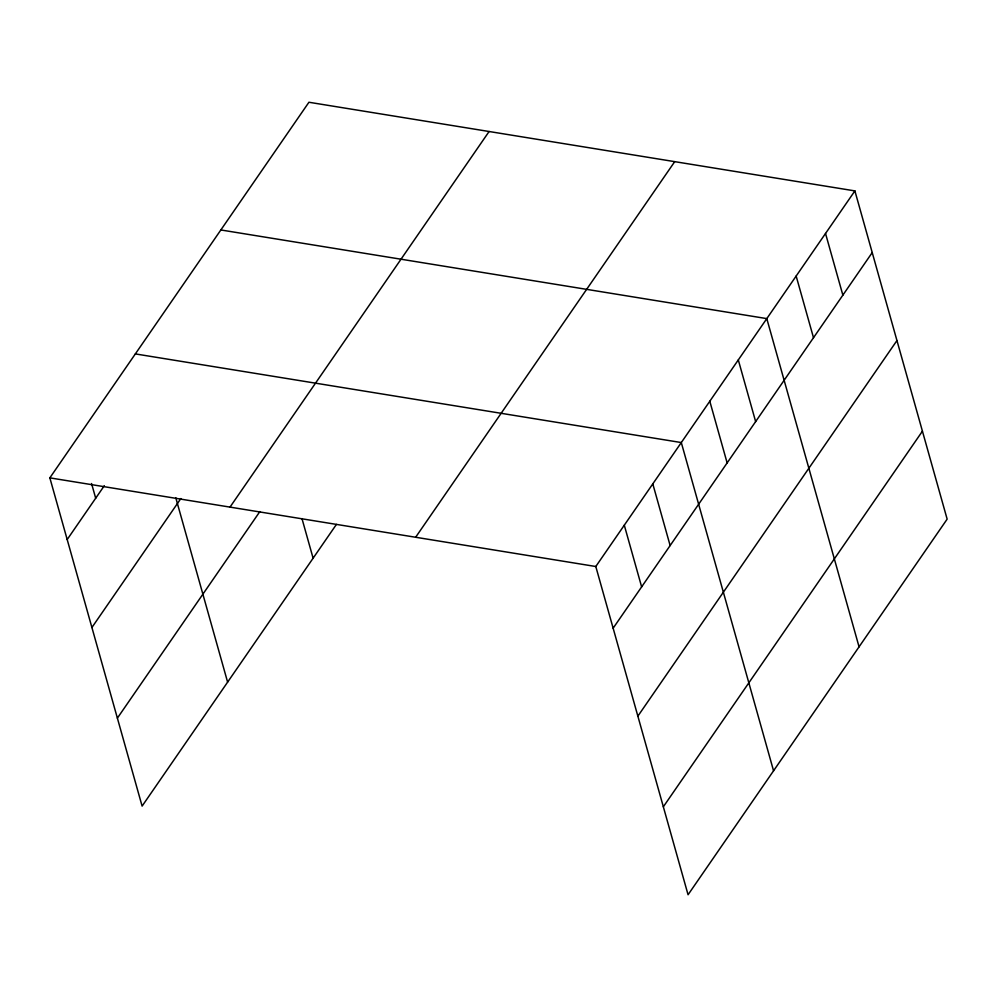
<?xml version="1.0" encoding="UTF-8"?>
<svg xmlns="http://www.w3.org/2000/svg" width="997" height="997" viewBox="0 0 997 997"><rect width="100%" height="100%" fill="white"/><g stroke="black" fill="none" stroke-linecap="round" stroke-linejoin="round"><path stroke-width="1.5" d="M336.425 524.397L142.11 806.099L49.85 477.862L308.933 102.255L854.89 190.901L947.15 519.138L688.067 894.745L595.795 566.508L854.89 190.901M67.185 539.539L104.324 485.701M91.911 627.499L180.868 498.537M230.008 507.112L489.103 131.504M117.384 718.127L259.881 511.548M415.637 537.258L674.72 161.651M613.143 628.185L872.225 252.577M637.868 716.158L896.951 340.55M663.341 806.785L922.424 431.178M220.848 229.958L766.793 318.604L859.065 646.854M135.343 353.91L681.3 442.556L773.56 770.806M49.85 477.862L595.795 566.508M825.528 233.472L842.864 295.149M796.154 276.044L813.502 337.721M738.303 359.929L755.639 421.606M709.802 401.243L727.137 462.92M652.798 483.881L670.134 545.558M624.296 525.195L641.632 586.872M301.979 518.614L313.108 558.195M175.759 497.69L227.615 682.147M91.562 483.533L95.687 498.213"/></g></svg>
